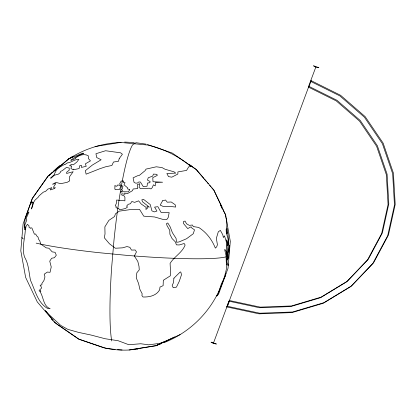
<?xml version="1.0" encoding="UTF-8"?>
<svg xmlns="http://www.w3.org/2000/svg" width="416" height="416" viewBox="0 0 416 416"><rect width="100%" height="100%" fill="white"/><g stroke="black" fill="none" stroke-linecap="round" stroke-linejoin="round"><path stroke-width="0.62" d="M73.45 156.619L70.944 157.435L70.398 157.778L71.984 157.066L68.879 158.72L47.928 176.166L32.271 198.38L25.246 218.239L26.099 216.684M226.772 264.202L226.335 269.329A103.984 102.872 58.1 0 1 163.982 342.664M226.881 262.917L228.639 242.388A103.984 102.872 58.1 0 0 227.032 228.254M25.288 217.5C25.028 221.65 23.774 225.716 24.924 229.84L25.147 228.452L25.371 228.623C25.189 238.066 21.486 247.567 24.513 256.979C28.792 264.051 28.798 272.496 30.54 280.441C35.001 289.968 37.7 302.624 47.299 308.282L50.164 308.724C42.468 305.807 43.94 295.875 39.057 290.415L40.846 291.502L39.842 289.432L41.168 288.699L41.522 287.352L40.113 285.22L41.902 284.887L41.881 283.488L43.909 280.582L44.954 276.884L44.195 274.206L47.377 272.064L50.04 272.329L51.236 266.973L49.743 261.139L51.662 258.242L54.408 257.728L56.3 255.206L55.078 252.309L52.208 251.878L48.916 248.227L46.202 247.848L40.706 244.02L39.723 240.687L38.584 239.299L38.059 237.151L36.67 235.872L35.688 234.016L34.403 234.187L31.944 228.082L30.862 227.76L30.555 228.363L29 227.214L29.026 225.878L27.451 224.344L26.13 226.127L25.636 228.587L25.267 226.912L24.934 227.63L24.778 225.15L26.806 219.965L26.151 218.478L28.943 212.129L28.304 211.91L26.718 215.197L26.182 215.051M225.852 273.421L225.207 276.359L221.369 283.884L217.963 294.32L216.736 296.078L218.426 294.367M32.172 199.046L23.104 223.865L20.8 250.812L25.636 277.43L37.279 301.912L52.837 320.128M218.728 293.712L228.015 268.284L230.318 241.342L225.482 214.724L213.84 190.242L211.739 187.782M226.798 306.92L227.521 306.316L259.766 313.227L292.661 311.984L323.97 302.661L351.562 285.901L373.547 262.85L388.43 235.066L395.2 204.448L393.396 173.092L383.136 143.12L365.123 116.584L340.584 95.29L311.194 80.688L310.466 81.297L339.862 95.898L364.4 117.192L382.413 143.728L392.668 173.696L394.477 205.057L387.707 235.669L372.819 263.453L350.834 286.51L323.248 303.269L291.938 312.588L259.043 313.836L226.798 306.92L228.925 301.179L229.653 300.576L260.255 307.138L291.476 305.952L321.194 297.107L347.376 281.2L368.243 259.319L382.372 232.95L388.794 203.892L387.083 174.127L377.343 145.683L360.251 120.5L336.96 100.287L309.062 86.429L308.339 87.038L336.232 100.896L359.523 121.103L376.62 146.292L386.355 174.736L388.071 204.5L381.644 233.553L367.515 259.922L346.653 281.809L320.466 297.71L290.753 306.561L259.527 307.741L228.925 301.179M308.339 87.038L315.822 67.101L318.906 67.683L313.498 65.796L315.822 67.101M213.346 343.403L216.424 344.032L211.016 342.144L213.346 343.403L229.039 301.085M229.289 300.877L308.698 86.736M227.521 306.316L229.653 300.576M309.062 86.429L311.194 80.688M32.391 198.437L48.027 176.259L68.952 158.834M30.831 202.332L31.366 201.604L31.372 203.346L32.292 201.973L32.812 202.192L32.635 203.065L33.072 202.54L31.522 209.009L33.909 201.869L34.866 200.262L38.173 197.241L39.166 195.77L43.29 192.171L45.614 191.329L47.908 189.098L51.808 187.632L50.237 189.935L54.709 188.484L55.286 187.517L53.867 188.037L53.617 186.924L55.827 183.565L52.504 184.241L55.999 182.39L60.622 183.68L67.127 182.354L69.706 180.83L69.493 176.795L73.148 171.725L66.56 173.467L66.716 172.193L69.243 170.144L69.181 168.028L66.383 167.44L62.379 170.617L60.658 171.361L60.341 172.536L58.37 174.164L54.382 175.23L50.898 178.318L50.513 178.043L54.605 174.398L54.756 173.139L55.853 171.413L55.801 170.862L57.377 169.042L59.883 167.05L64.839 164.242L65.031 164.481L68.021 162.588L68.364 162.843C71.989 162.074 74.974 159.089 78.889 159.354L76.825 162.048L73.388 164.819L71.386 164.377L69.534 165.776L71.692 166.072L70.902 168.412L73.107 169.811L79.102 168.563L79.81 165.604L81.432 165.386L81.422 167.393L86.211 166.332L85.374 163.821L90.464 160.883L88.436 158.616L88.395 155.87C84.12 153.14 78.811 155.236 75.327 158.262L75.431 158.579C62.083 164.668 81.411 153.104 83.637 153.806L83.06 153.052L68.879 158.72M226.647 256.381L227.484 255.861M52.894 319.582L51.75 319.062L54.844 322.686L78.78 339.212L103.62 347.734C112.211 349.71 121.207 350.522 130.005 349.955L156.135 345.732L174.621 336.96M156.681 345.337L180.107 334.604M167.263 340.636L159.676 343.377L148.678 344.812L140.79 343.756L128.783 344.713L118.149 340.725L105.102 338.728L91 335.036L78.515 332.374L67.834 329.368L60.731 325.406L48.625 314.236L45.334 310.632L53.175 320.096L51.75 319.062M95.025 146.546L121.118 142.329M156.094 345.608L129.106 349.944M73.57 169.198L73.861 169.166M124.608 142.08L134.228 142.537M122.06 349.95L117.478 349.658M115.123 349.445L107.219 348.442M146.084 144.144L135.996 142.709L132.636 144.799A103.984 12.09 -84.5 0 0 113.953 240.547L111.649 267.488A103.984 12.09 -84.5 0 0 111.717 340.948M105.035 348.01L106.673 348.338M104.572 347.875L78.837 339.092L57.21 324.241L54.096 321.604M147.467 144.55L172.281 153.062L196.18 169.562L203.752 178.428M188.932 164.689L190.06 165.11L196.274 169.468L213.954 190.169L221.978 207.038L221.021 205.514L221.026 205.863M190.06 165.11L192.182 166.65L188.77 166.759L186.555 170.42L177.902 171.907L177.85 174.054L171.818 177.169L168.511 176.618L166.863 173.508L175.734 173.118L174.075 171.844L165.09 169.26L162.058 167.591L156.307 166.79L146.032 169.104L145.122 170.648L139.272 175.438L137.545 175.76L133.094 177.83L134.035 182.333L135.439 183.082L137.264 183.123L138.819 181.964L140.421 182.047L143.276 186.618L147.046 186.222L147.446 183.061L149.848 182.707L150.119 181.506L147.488 180.149L148.216 177.788L152.682 176.093L153.452 174.086L156.884 174.33L157.305 175.422L152.766 177.658L153 181.73L162.609 182.218L155.397 182.608L155.215 185.884L153.421 184.813L152.209 187.71L150.925 188.921L149.224 188.209L140.92 188.739L139.048 187.517L139.818 183.726L137.244 184.642L137.618 188.599L133.156 188.984L132.538 190.642L127.332 193.679L124.654 193.066L124.935 194.288L121.768 193.747L121.69 195.005L123.864 195.666L124.925 197.262L124.899 200.829L116.626 200.039L116.298 203.512L115.279 205.884L116.095 206.258L116.054 207.73L118.477 208.38L119.818 209.789L125.46 208.51L127.499 207.069L126.589 206.138L128.196 204.308L130.447 203.731L131.789 201.479L134.675 202.358L138.585 200.84L141.346 204.136L146.12 207.381L145.917 209.477L147.43 208.286L147.066 206.601L149.323 207.142L142.62 201.864L141.809 199.836L143.525 199.352L150.249 204.573L151.913 210.839L154.232 211.916L156.92 211.052L154.601 207.106L157.888 206.69L161.106 212.472L169.177 212.628L168.173 217.604L166.764 219.534L162.708 219.341L154.56 216.96L143.749 216.174L139.573 209.399L129.99 209.648L119.205 211.162L115.502 213.793L114.462 216.596L108.878 220.371L104.863 226.855L105.014 233.932L104.333 237.77L109.439 243.771L115.372 248.232L122.507 247.842L126.968 246.574L129.86 247.312L131.482 250.089L135.169 249.985L136.479 251.872L134.358 256.006L137.816 261.425L139.012 266.349L139.261 269.838L136.828 272.834L136.266 277.826L138.554 283.431L139.88 289.333L142.163 293.758L141.924 295.625L143.057 296.998C149.386 297.185 156.156 295.781 159.619 289.89L159.999 287.076L163.114 285.662L163.322 280.29L170.326 275.824L170.529 271.643L170.092 263.375C174.268 256.511 182.182 252.741 185.12 245.06L184.215 243.5L179.156 244.967L176.384 244.832L175.432 241.966L172.068 238.555L169.884 234.192L169.759 230.287L167.144 225.914L166.457 223.647L167.762 222.95L170.186 226.892L172.427 232.752L176.062 238.389L176.545 242.289L179.005 241.956L186.534 238.742L193.284 233.719L194.506 229.814L191.974 228.119L191.126 226.798L187.715 228.582L183.529 223.548L183.336 221.707L185.021 221.021L186.55 223.803L189.332 225.368L192.39 225.009L193.294 226.574L198.676 227.427C206.383 232.326 212.004 239.684 215.348 248.123L216.715 246.787L217.407 244.717L216.356 238.295L218.317 231.764L220.381 230.396L222.804 234.816L223.366 237.536L224.494 235.836L226.33 241.894L226.918 254.868L227.178 243.376L226.72 239.829L227.729 243.032L227.744 245.669C230.095 240.115 225.633 234.806 226.21 229.226L226.902 233.532L227.131 233.386C225.862 228.322 227.859 223.049 226.096 217.963M204.589 179.41L206.274 181.381M207.116 182.364L208.374 183.841M209.638 185.318L210.896 186.794M221.936 207.745L222.03 208.187M220.693 204.339L220.974 206.086L222.087 208.348L222.674 208.499C223.272 211.739 226.174 213.933 225.971 217.402M160.976 343.793A103.984 102.872 58.1 0 1 157.347 345.015M137.883 349.123A103.984 102.872 58.1 0 1 136.604 349.258M135.325 349.378A103.984 102.872 58.1 0 1 134.046 349.476M132.772 349.565A103.984 102.872 58.1 0 1 131.492 349.632M49.374 175.422A103.984 102.872 58.1 0 1 50.237 174.491M51.116 173.566A103.984 102.872 58.1 0 1 52.463 172.198M53.373 171.298A103.984 102.872 58.1 0 1 60.102 165.303M68.91 158.876A103.984 102.872 58.1 0 1 120.895 142.464L147.732 145.044A103.984 102.872 58.1 0 1 190.793 166.384M225.805 256.906A103.984 9.142 4.9 0 1 126.22 255.304L99.382 252.73A103.984 9.142 4.9 0 1 36.166 243.126M23.447 238.961A103.984 9.142 4.9 0 1 21.954 237.338M129.496 189.452L129.47 190.372L128.097 191.833L123.235 191.729L120.474 192.093L122.559 190.71L121.222 189.582L122.413 189.004L122.938 186.009L121.103 185.838L119.652 183.841L121.181 181.038L123.734 181.048L123.214 182.416L125.05 182.593L124.015 184.772L127.832 188.042L127.551 188.906L129.496 189.452M114.93 185.765L114.847 188.968L115.274 189.701L119.584 189.42L120.687 186.404L119.21 185.063L117.348 185.084L116.896 186.28L114.93 185.765M227.625 253.365L227.354 259.34L228.384 258.081L229.512 245.44L228.462 251.186L227.625 253.365M226.392 262.85L226.34 263.702L227.188 264.961L228.41 265.231L228.504 264.144L227.911 264.508L227.614 263.115L226.392 262.85M173.914 278.2L173.451 282.734L172.172 285.397L173.212 287.742L176.436 287.139L179.265 281.33L181.516 274.685L180.773 272.007L180.216 271.996L173.914 278.2M226.97 258.471L226.273 262.132L226.049 255.58L224.63 249.491L225.503 250.016L226.356 251.997L226.97 258.471M119.21 158.595L118.503 161.283L113.495 162.016L111.904 165.464L105.42 166.847L99.684 168.782L86.117 174.164L85.363 170.664L92.44 165.006L101.145 159.77L96.71 157.524L95.94 153.717L105.596 150.738L120.578 152.812L122.413 154.237L119.21 158.595M162.594 200.788L160.202 205.067L163.077 206.409L169.853 206.404L175.651 207.059L175.198 204.76L171.215 201.989L167.232 202.192L165.532 199.997L162.594 200.788"/></g></svg>
